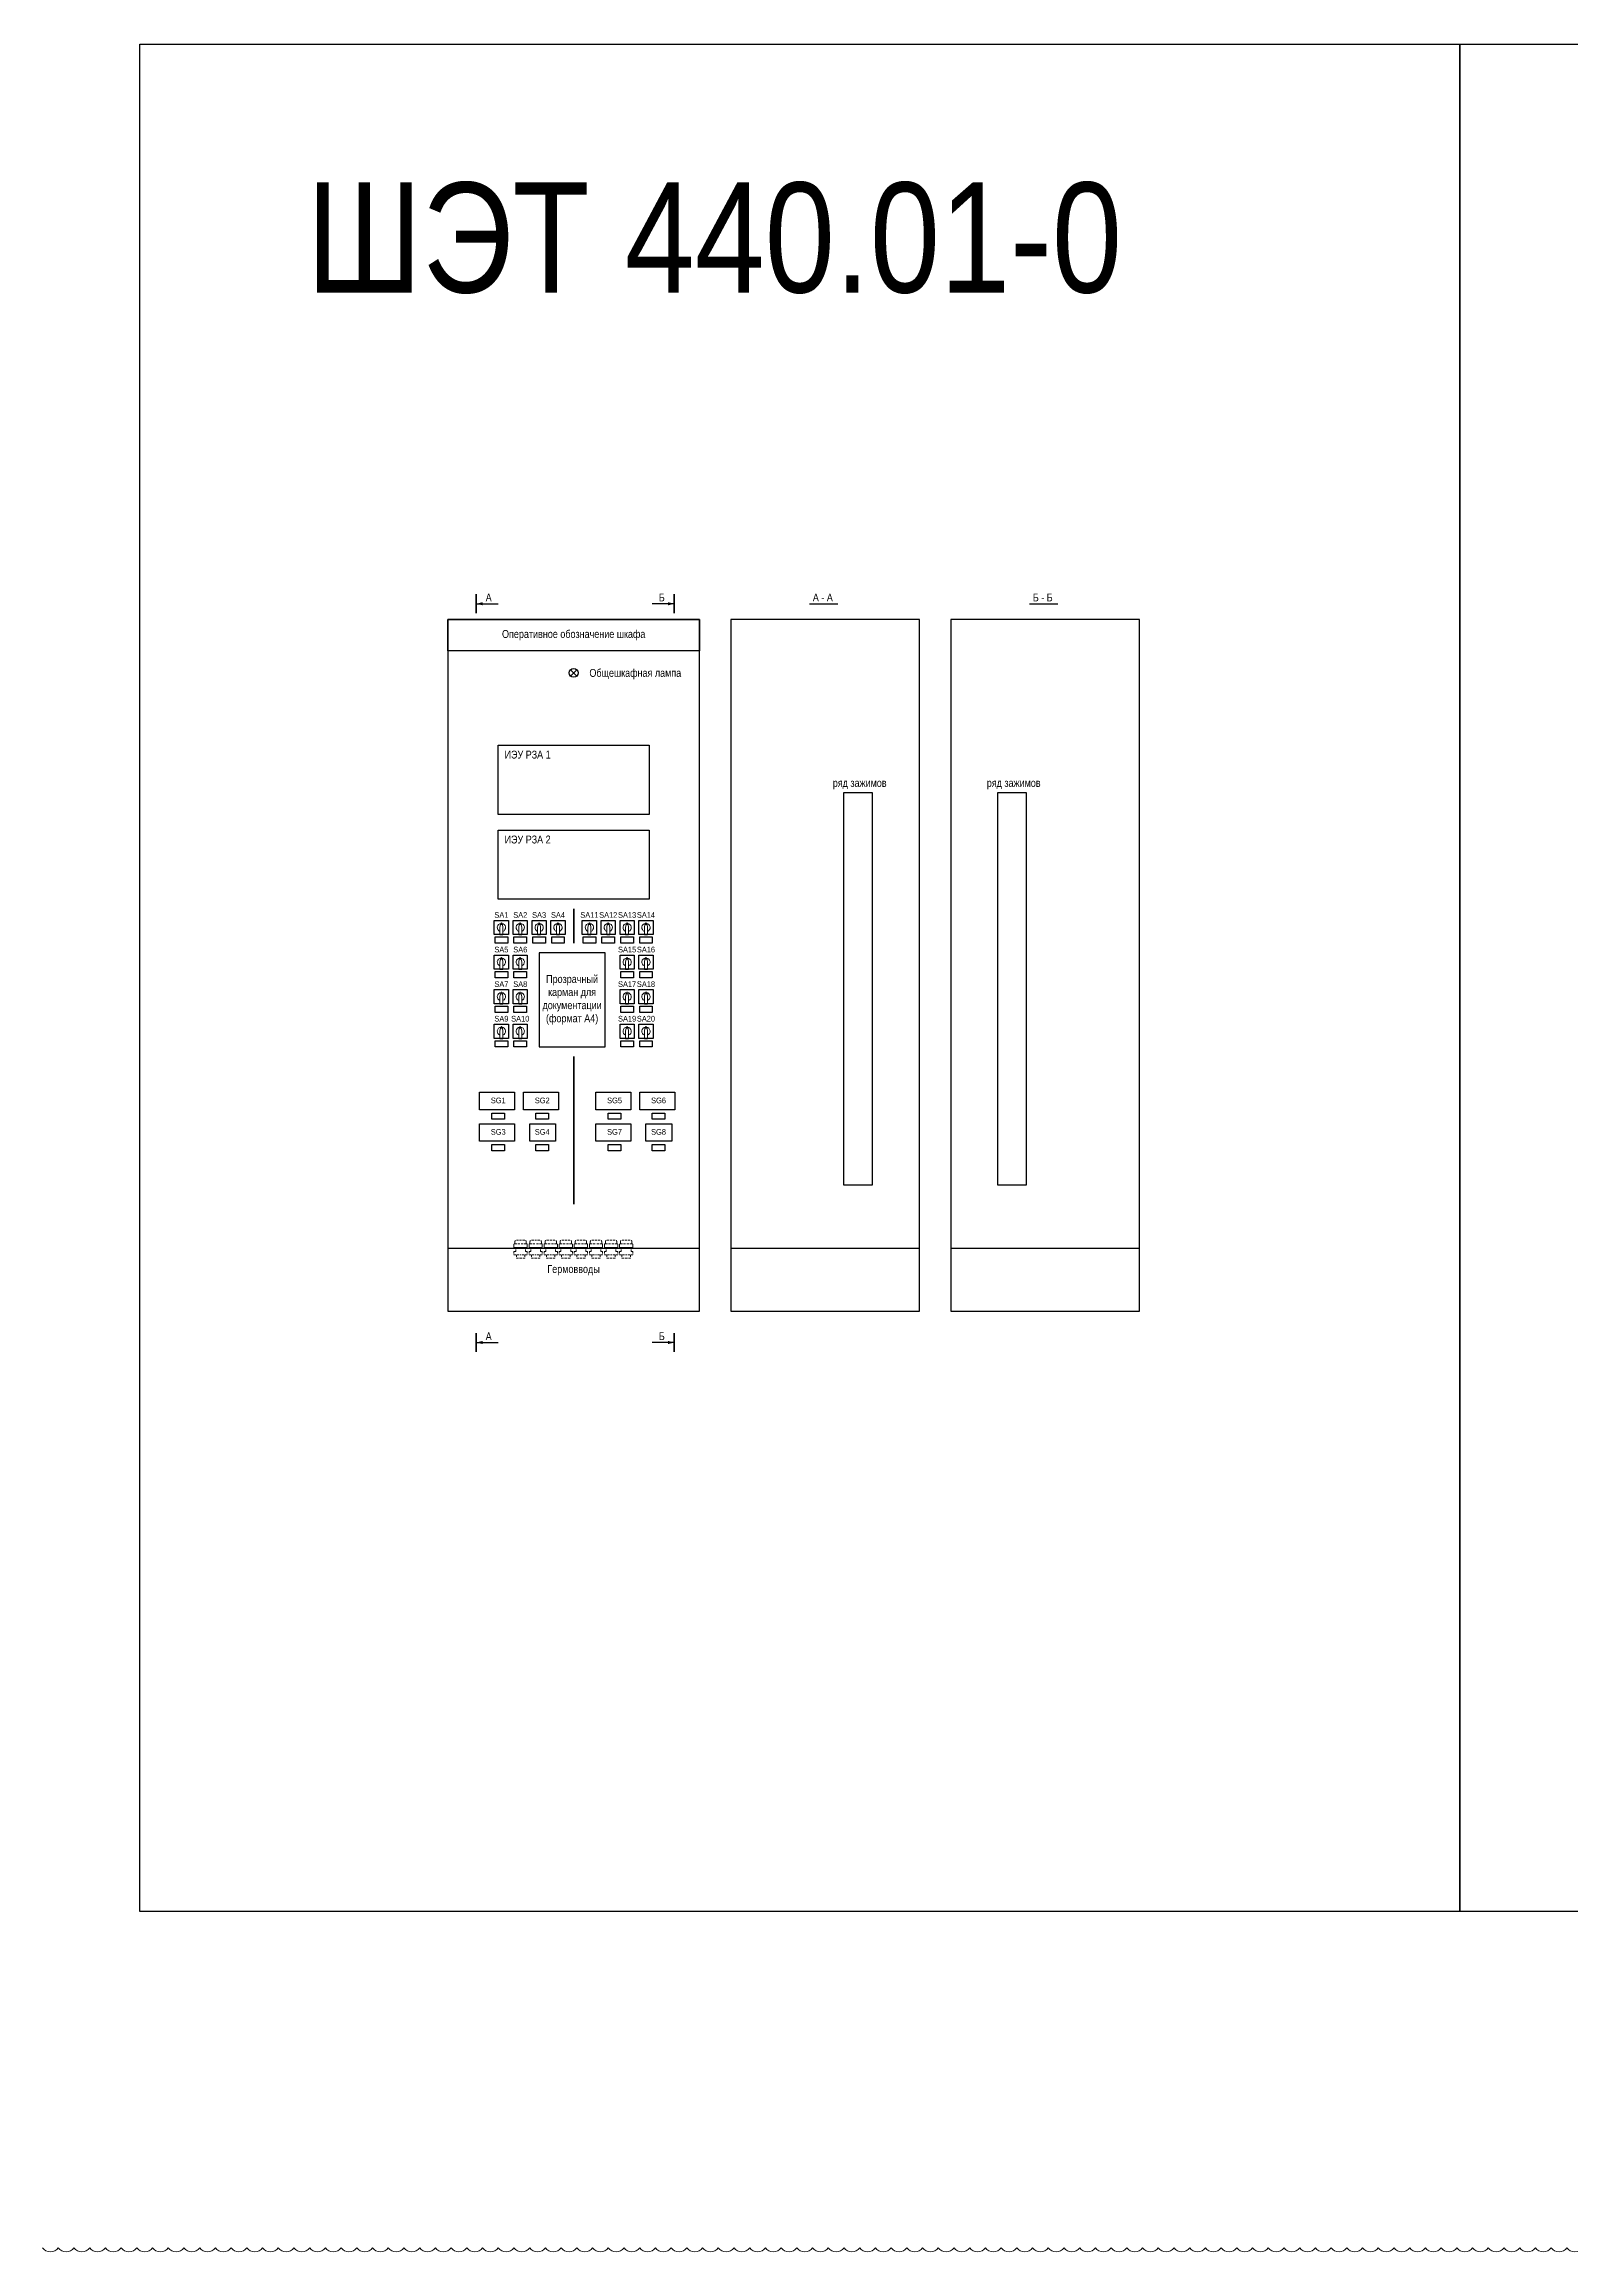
# Model space of a CAD drawing. Header units: millimetres. Extents: x 39198 to 51235, y 3901 to 12197.
# Drawn here: x 41505 to 41991, y 3901 to 4603 of the extents above; entities that cross this region are included whole.
import ezdxf
from ezdxf.enums import TextEntityAlignment as Align

# ---------------------------------------------------------------- set-up
doc = ezdxf.new("R2010")
doc.units = ezdxf.units.MM
for name, pattern in [('HIDDEN', [9.525, 6.35, -3.175]), ('Standard', [0]), ('штриховая2', [9.525, 6.35, -3.175])]:
    doc.linetypes.add(name, pattern=pattern)
doc.layers.add('Free_graphics', color=56, linetype='Continuous')
doc.layers.add('Непечатный', color=253, linetype='Continuous', lineweight=0, plot=False)
doc.layers.add('Основная', color=7, linetype='Continuous', lineweight=30)
doc.layers.add('Толстая', color=7, linetype='Continuous', lineweight=53)
doc.styles.add('Narrow', font='ARIALN.TTF')

# ---------------------------------------------------------------- blocks, each defined once
blk = doc.blocks.new('Переключатель')
at = {"ltscale": 0.35}
blk.add_line((-0.46875, -2.25), (0.46875, -2.25), dxfattribs=at)
blk.add_lwpolyline([(-2.25, 2.25), (2.25, 2.25), (2.25, -2.25), (-2.25, -2.25)], close=True, dxfattribs=at)
at = {"layer": 'Free_graphics', "color": 0, "linetype": 'Standard', "lineweight": 9}
for p, q in [((-0.46875, 0), (-0.328125, 0.9375)), ((-0.46875, -2.25), (-0.46875, 0)), ((-0.328125, 0.9375), (0, 1.5)), ((-0.328125, 0.9375), (0.328125, 0.9375)), ((0.328125, 0.9375), (0, 1.5)), ((0.46875, 0), (0.328125, 0.9375)), ((0.46875, -2.25), (0.46875, 0))]:
    blk.add_line(p, q, dxfattribs=at)
for radius, start, end in [(1.317188, 95, 249), (1.314375, 291, 85)]:
    blk.add_arc((0, 0), radius, start, end, dxfattribs=at)

msp = doc.modelspace()

# ---------------------------------------------------------------- linework, layer by layer
at = {"linetype": 'штриховая2', "lineweight": 13, "ltscale": 0.1}
for p, q in [((41653.99, 4221.25), (41653.99, 4220)), ((41653.99, 4220), (41653.99, 4221.25)), ((41654.28, 4221.92), (41654.28, 4221.44)), ((41654.28, 4221.44), (41656.1, 4221.44)), ((41654.85, 4222.59), (41656.1, 4222.59)), ((41657.35, 4222.59), (41656.1, 4222.59)), ((41657.92, 4221.44), (41656.1, 4221.44)), ((41657.92, 4221.92), (41657.92, 4221.44)), ((41658.21, 4221.25), (41658.21, 4220)), ((41658.21, 4220), (41658.21, 4221.25)), ((41659.08, 4221.92), (41659.08, 4221.44)), ((41659.08, 4221.44), (41660.9, 4221.44)), ((41659.65, 4222.59), (41660.9, 4222.59)), ((41662.15, 4222.59), (41660.9, 4222.59)), ((41662.72, 4221.44), (41660.9, 4221.44)), ((41662.72, 4221.92), (41662.72, 4221.44)), ((41663.01, 4221.25), (41663.01, 4220)), ((41663.01, 4220), (41663.01, 4221.25)), ((41663.59, 4221.25), (41663.59, 4220)), ((41663.59, 4220), (41663.59, 4221.25)), ((41663.88, 4221.92), (41663.88, 4221.44)), ((41663.88, 4221.44), (41665.7, 4221.44)), ((41664.45, 4222.59), (41665.7, 4222.59)), ((41666.95, 4222.59), (41665.7, 4222.59)), ((41667.52, 4221.44), (41665.7, 4221.44)), ((41667.52, 4221.92), (41667.52, 4221.44)), ((41667.81, 4221.25), (41667.81, 4220)), ((41667.81, 4220), (41667.81, 4221.25)), ((41668.39, 4221.25), (41668.39, 4220)), ((41668.39, 4220), (41668.39, 4221.25)), ((41668.68, 4221.92), (41668.68, 4221.44)), ((41668.68, 4221.44), (41670.5, 4221.44)), ((41669.25, 4222.59), (41670.5, 4222.59)), ((41671.75, 4222.59), (41670.5, 4222.59)), ((41672.32, 4221.44), (41670.5, 4221.44)), ((41672.32, 4221.92), (41672.32, 4221.44)), ((41672.61, 4221.25), (41672.61, 4220)), ((41672.61, 4220), (41672.61, 4221.25)), ((41673.19, 4221.25), (41673.19, 4220)), ((41673.19, 4220), (41673.19, 4221.25)), ((41673.19, 4221.25), (41673.19, 4220)), ((41673.19, 4220), (41673.19, 4221.25)), ((41673.48, 4221.92), (41673.48, 4221.44)), ((41673.48, 4221.44), (41675.3, 4221.44)), ((41674.05, 4222.59), (41675.3, 4222.59)), ((41676.55, 4222.59), (41675.3, 4222.59)), ((41677.12, 4221.44), (41675.3, 4221.44)), ((41677.12, 4221.92), (41677.12, 4221.44)), ((41677.41, 4221.25), (41677.41, 4220)), ((41677.41, 4220), (41677.41, 4221.25)), ((41677.99, 4221.25), (41677.99, 4220)), ((41677.99, 4220), (41677.99, 4221.25)), ((41678.28, 4221.92), (41678.28, 4221.44)), ((41678.28, 4221.44), (41680.1, 4221.44)), ((41678.85, 4222.59), (41680.1, 4222.59)), ((41681.35, 4222.59), (41680.1, 4222.59)), ((41681.92, 4221.44), (41680.1, 4221.44)), ((41681.92, 4221.92), (41681.92, 4221.44)), ((41682.21, 4221.25), (41682.21, 4220)), ((41682.21, 4220), (41682.21, 4221.25)), ((41682.79, 4221.25), (41682.79, 4220)), ((41682.79, 4220), (41682.79, 4221.25)), ((41683.08, 4221.92), (41683.08, 4221.44)), ((41683.08, 4221.44), (41684.9, 4221.44)), ((41683.65, 4222.59), (41684.9, 4222.59)), ((41686.15, 4222.59), (41684.9, 4222.59)), ((41686.72, 4221.44), (41684.9, 4221.44)), ((41686.72, 4221.92), (41686.72, 4221.44)), ((41687.01, 4221.25), (41687.01, 4220)), ((41687.01, 4220), (41687.01, 4221.25)), ((41687.59, 4221.25), (41687.59, 4220)), ((41687.59, 4220), (41687.59, 4221.25)), ((41687.88, 4221.92), (41687.88, 4221.44)), ((41687.88, 4221.44), (41689.7, 4221.44)), ((41688.45, 4222.59), (41689.7, 4222.59)), ((41690.95, 4222.59), (41689.7, 4222.59)), ((41691.52, 4221.44), (41689.7, 4221.44)), ((41691.52, 4221.92), (41691.52, 4221.44)), ((41691.81, 4221.25), (41691.81, 4220)), ((41691.81, 4220), (41691.81, 4221.25)), ((41653.99, 4218.94), (41653.99, 4217.89)), ((41653.99, 4218.94), (41654.56, 4218.94)), ((41653.99, 4217.89), (41656.1, 4217.89)), ((41654.56, 4218.94), (41654.56, 4220)), ((41654.76, 4217.89), (41654.76, 4216.83)), ((41654.76, 4216.83), (41656.1, 4216.83)), ((41658.21, 4217.89), (41656.1, 4217.89)), ((41657.44, 4216.83), (41656.1, 4216.83)), ((41657.44, 4217.89), (41657.44, 4216.83)), ((41657.64, 4218.94), (41657.64, 4220)), ((41658.21, 4218.94), (41657.64, 4218.94)), ((41658.21, 4218.94), (41658.21, 4217.89)), ((41658.79, 4218.94), (41658.79, 4217.89)), ((41658.79, 4218.94), (41659.36, 4218.94)), ((41658.79, 4217.89), (41660.9, 4217.89)), ((41659.36, 4218.94), (41659.36, 4220)), ((41659.56, 4217.89), (41659.56, 4216.83)), ((41659.56, 4216.83), (41660.9, 4216.83)), ((41663.01, 4217.89), (41660.9, 4217.89)), ((41662.24, 4216.83), (41660.9, 4216.83)), ((41662.24, 4217.89), (41662.24, 4216.83)), ((41662.44, 4218.94), (41662.44, 4220)), ((41663.01, 4218.94), (41662.44, 4218.94)), ((41663.01, 4218.94), (41663.01, 4217.89)), ((41663.59, 4218.94), (41663.59, 4217.89)), ((41663.59, 4218.94), (41664.16, 4218.94)), ((41663.59, 4217.89), (41665.7, 4217.89)), ((41664.16, 4218.94), (41664.16, 4220)), ((41664.36, 4217.89), (41664.36, 4216.83)), ((41664.36, 4216.83), (41665.7, 4216.83)), ((41667.81, 4217.89), (41665.7, 4217.89)), ((41667.04, 4216.83), (41665.7, 4216.83)), ((41667.04, 4217.89), (41667.04, 4216.83)), ((41667.24, 4218.94), (41667.24, 4220)), ((41667.81, 4218.94), (41667.24, 4218.94)), ((41667.81, 4218.94), (41667.81, 4217.89)), ((41668.39, 4218.94), (41668.39, 4217.89)), ((41668.39, 4218.94), (41668.96, 4218.94)), ((41668.39, 4217.89), (41670.5, 4217.89)), ((41668.96, 4218.94), (41668.96, 4220)), ((41669.16, 4217.89), (41669.16, 4216.83)), ((41669.16, 4216.83), (41670.5, 4216.83)), ((41672.61, 4217.89), (41670.5, 4217.89)), ((41671.84, 4216.83), (41670.5, 4216.83)), ((41671.84, 4217.89), (41671.84, 4216.83)), ((41672.04, 4218.94), (41672.04, 4220)), ((41672.61, 4218.94), (41672.04, 4218.94)), ((41672.61, 4218.94), (41672.61, 4217.89)), ((41673.19, 4218.94), (41673.19, 4217.89)), ((41673.19, 4218.94), (41673.76, 4218.94)), ((41673.19, 4218.94), (41673.19, 4217.89)), ((41673.19, 4217.89), (41675.3, 4217.89)), ((41673.76, 4218.94), (41673.76, 4220)), ((41673.96, 4217.89), (41673.96, 4216.83)), ((41673.96, 4216.83), (41675.3, 4216.83)), ((41677.41, 4217.89), (41675.3, 4217.89)), ((41676.64, 4216.83), (41675.3, 4216.83)), ((41676.64, 4217.89), (41676.64, 4216.83)), ((41676.84, 4218.94), (41676.84, 4220)), ((41677.41, 4218.94), (41676.84, 4218.94)), ((41677.41, 4218.94), (41677.41, 4217.89)), ((41677.99, 4218.94), (41677.99, 4217.89)), ((41677.99, 4218.94), (41678.56, 4218.94)), ((41677.99, 4217.89), (41680.1, 4217.89)), ((41678.56, 4218.94), (41678.56, 4220)), ((41678.76, 4217.89), (41678.76, 4216.83)), ((41678.76, 4216.83), (41680.1, 4216.83)), ((41682.21, 4217.89), (41680.1, 4217.89)), ((41681.44, 4216.83), (41680.1, 4216.83)), ((41681.44, 4217.89), (41681.44, 4216.83)), ((41681.64, 4218.94), (41681.64, 4220)), ((41682.21, 4218.94), (41681.64, 4218.94)), ((41682.21, 4218.94), (41682.21, 4217.89)), ((41682.79, 4218.94), (41682.79, 4217.89)), ((41682.79, 4218.94), (41683.36, 4218.94)), ((41682.79, 4217.89), (41684.9, 4217.89)), ((41683.36, 4218.94), (41683.36, 4220)), ((41683.56, 4217.89), (41683.56, 4216.83)), ((41683.56, 4216.83), (41684.9, 4216.83)), ((41687.01, 4217.89), (41684.9, 4217.89)), ((41686.24, 4216.83), (41684.9, 4216.83)), ((41686.24, 4217.89), (41686.24, 4216.83)), ((41686.44, 4218.94), (41686.44, 4220)), ((41687.01, 4218.94), (41686.44, 4218.94)), ((41687.01, 4218.94), (41687.01, 4217.89)), ((41687.59, 4218.94), (41687.59, 4217.89)), ((41687.59, 4218.94), (41688.16, 4218.94)), ((41687.59, 4217.89), (41689.7, 4217.89)), ((41688.16, 4218.94), (41688.16, 4220)), ((41688.36, 4217.89), (41688.36, 4216.83)), ((41688.36, 4216.83), (41689.7, 4216.83)), ((41691.81, 4217.89), (41689.7, 4217.89)), ((41691.04, 4216.83), (41689.7, 4216.83)), ((41691.04, 4217.89), (41691.04, 4216.83)), ((41691.24, 4218.94), (41691.24, 4220)), ((41691.81, 4218.94), (41691.24, 4218.94)), ((41691.81, 4218.94), (41691.81, 4217.89))]:
    msp.add_line(p, q, dxfattribs=at)
for points in [[(41955, 4603), (41955, 4009), (41535, 4009), (41535, 4603)], [(42375, 4603), (42375, 4009), (41955, 4009), (41955, 4603)]]:
    msp.add_lwpolyline(points, close=True)
for points in [[(41653.99, 4221.25), (41654.02, 4221.3), (41654.09, 4221.36), (41654.14, 4221.4), (41654.19, 4221.42), (41654.25, 4221.43), (41654.28, 4221.44)], [(41654.28, 4221.92), (41654.29, 4222.1), (41654.32, 4222.23), (41654.38, 4222.36), (41654.47, 4222.47), (41654.58, 4222.54), (41654.72, 4222.59), (41654.95, 4222.59)], [(41657.92, 4221.92), (41657.91, 4222.1), (41657.88, 4222.23), (41657.82, 4222.36), (41657.74, 4222.47), (41657.63, 4222.54), (41657.48, 4222.59), (41657.25, 4222.59)], [(41658.21, 4221.25), (41658.18, 4221.3), (41658.11, 4221.36), (41658.06, 4221.4), (41658.01, 4221.42), (41657.95, 4221.43), (41657.92, 4221.44)], [(41658.79, 4221.25), (41658.82, 4221.3), (41658.89, 4221.36), (41658.94, 4221.4), (41658.99, 4221.42), (41659.05, 4221.43), (41659.08, 4221.44)], [(41659.08, 4221.92), (41659.09, 4222.1), (41659.12, 4222.23), (41659.18, 4222.36), (41659.27, 4222.47), (41659.38, 4222.54), (41659.52, 4222.59), (41659.75, 4222.59)], [(41662.72, 4221.92), (41662.71, 4222.1), (41662.68, 4222.23), (41662.62, 4222.36), (41662.54, 4222.47), (41662.43, 4222.54), (41662.28, 4222.59), (41662.05, 4222.59)], [(41663.01, 4221.25), (41662.98, 4221.3), (41662.91, 4221.36), (41662.86, 4221.4), (41662.81, 4221.42), (41662.75, 4221.43), (41662.72, 4221.44)], [(41663.59, 4221.25), (41663.62, 4221.3), (41663.69, 4221.36), (41663.74, 4221.4), (41663.79, 4221.42), (41663.85, 4221.43), (41663.88, 4221.44)], [(41663.88, 4221.92), (41663.89, 4222.1), (41663.92, 4222.23), (41663.98, 4222.36), (41664.07, 4222.47), (41664.18, 4222.54), (41664.32, 4222.59), (41664.55, 4222.59)], [(41667.52, 4221.92), (41667.51, 4222.1), (41667.48, 4222.23), (41667.42, 4222.36), (41667.34, 4222.47), (41667.23, 4222.54), (41667.08, 4222.59), (41666.85, 4222.59)], [(41667.81, 4221.25), (41667.78, 4221.3), (41667.71, 4221.36), (41667.66, 4221.4), (41667.61, 4221.42), (41667.55, 4221.43), (41667.52, 4221.44)], [(41668.39, 4221.25), (41668.42, 4221.3), (41668.49, 4221.36), (41668.54, 4221.4), (41668.59, 4221.42), (41668.65, 4221.43), (41668.68, 4221.44)], [(41668.68, 4221.92), (41668.69, 4222.1), (41668.72, 4222.23), (41668.78, 4222.36), (41668.87, 4222.47), (41668.98, 4222.54), (41669.12, 4222.59), (41669.35, 4222.59)], [(41672.32, 4221.92), (41672.31, 4222.1), (41672.28, 4222.23), (41672.22, 4222.36), (41672.14, 4222.47), (41672.03, 4222.54), (41671.88, 4222.59), (41671.65, 4222.59)], [(41672.61, 4221.25), (41672.58, 4221.3), (41672.51, 4221.36), (41672.46, 4221.4), (41672.41, 4221.42), (41672.35, 4221.43), (41672.32, 4221.44)], [(41673.19, 4221.25), (41673.22, 4221.3), (41673.29, 4221.36), (41673.34, 4221.4), (41673.39, 4221.42), (41673.45, 4221.43), (41673.48, 4221.44)], [(41673.48, 4221.92), (41673.49, 4222.1), (41673.52, 4222.23), (41673.58, 4222.36), (41673.67, 4222.47), (41673.78, 4222.54), (41673.92, 4222.59), (41674.15, 4222.59)], [(41677.12, 4221.92), (41677.11, 4222.1), (41677.08, 4222.23), (41677.02, 4222.36), (41676.94, 4222.47), (41676.83, 4222.54), (41676.68, 4222.59), (41676.45, 4222.59)], [(41677.41, 4221.25), (41677.38, 4221.3), (41677.31, 4221.36), (41677.26, 4221.4), (41677.21, 4221.42), (41677.15, 4221.43), (41677.12, 4221.44)], [(41677.99, 4221.25), (41678.02, 4221.3), (41678.09, 4221.36), (41678.14, 4221.4), (41678.19, 4221.42), (41678.25, 4221.43), (41678.28, 4221.44)], [(41678.28, 4221.92), (41678.29, 4222.1), (41678.32, 4222.23), (41678.38, 4222.36), (41678.47, 4222.47), (41678.58, 4222.54), (41678.72, 4222.59), (41678.95, 4222.59)], [(41681.92, 4221.92), (41681.91, 4222.1), (41681.88, 4222.23), (41681.82, 4222.36), (41681.74, 4222.47), (41681.63, 4222.54), (41681.48, 4222.59), (41681.25, 4222.59)], [(41682.21, 4221.25), (41682.18, 4221.3), (41682.11, 4221.36), (41682.06, 4221.4), (41682.01, 4221.42), (41681.95, 4221.43), (41681.92, 4221.44)], [(41682.79, 4221.25), (41682.82, 4221.3), (41682.89, 4221.36), (41682.94, 4221.4), (41682.99, 4221.42), (41683.05, 4221.43), (41683.08, 4221.44)], [(41683.08, 4221.92), (41683.09, 4222.1), (41683.12, 4222.23), (41683.18, 4222.36), (41683.27, 4222.47), (41683.38, 4222.54), (41683.52, 4222.59), (41683.75, 4222.59)], [(41686.72, 4221.92), (41686.71, 4222.1), (41686.68, 4222.23), (41686.62, 4222.36), (41686.54, 4222.47), (41686.43, 4222.54), (41686.28, 4222.59), (41686.05, 4222.59)], [(41687.01, 4221.25), (41686.98, 4221.3), (41686.91, 4221.36), (41686.86, 4221.4), (41686.81, 4221.42), (41686.75, 4221.43), (41686.72, 4221.44)], [(41687.59, 4221.25), (41687.62, 4221.3), (41687.69, 4221.36), (41687.74, 4221.4), (41687.79, 4221.42), (41687.85, 4221.43), (41687.88, 4221.44)], [(41687.88, 4221.92), (41687.89, 4222.1), (41687.92, 4222.23), (41687.98, 4222.36), (41688.07, 4222.47), (41688.18, 4222.54), (41688.32, 4222.59), (41688.55, 4222.59)], [(41691.52, 4221.92), (41691.51, 4222.1), (41691.48, 4222.23), (41691.42, 4222.36), (41691.34, 4222.47), (41691.23, 4222.54), (41691.08, 4222.59), (41690.85, 4222.59)], [(41691.81, 4221.25), (41691.78, 4221.3), (41691.71, 4221.36), (41691.66, 4221.4), (41691.61, 4221.42), (41691.55, 4221.43), (41691.52, 4221.44)]]:
    msp.add_spline(points, degree=3, dxfattribs=at)
at = {"layer": 'Непечатный', "color": 1}
msp.add_lwpolyline([(41504.01, 3902.05, 0.520567), (41509.01, 3902.05, 0.520567), (41514.01, 3902.05, 0.520567), (41519.01, 3902.05, 0.520567), (41524.01, 3902.05, 0.520567), (41529.01, 3902.05, 0.520567), (41534.01, 3902.05, 0.520567), (41539.01, 3902.05, 0.520567), (41544.01, 3902.05, 0.520567), (41549.01, 3902.05, 0.520567), (41554.01, 3902.05, 0.520567), (41559.01, 3902.05, 0.520567), (41564.01, 3902.05, 0.520567), (41569.01, 3902.05, 0.520567), (41574.01, 3902.05, 0.520567), (41579.01, 3902.05, 0.520567), (41584.01, 3902.05, 0.520567), (41589.01, 3902.05, 0.520567), (41594.01, 3902.05, 0.520567), (41599.01, 3902.05, 0.520567), (41604.01, 3902.05, 0.520567), (41609.01, 3902.05, 0.520567), (41614.01, 3902.05, 0.520567), (41619.01, 3902.05, 0.520567), (41624.01, 3902.05, 0.520567), (41629.01, 3902.05, 0.520567), (41634.01, 3902.05, 0.520567), (41639.01, 3902.05, 0.520567), (41644.01, 3902.05, 0.520567), (41649.01, 3902.05, 0.520567), (41654.01, 3902.05, 0.520567), (41659.01, 3902.05, 0.520567), (41664.01, 3902.05, 0.520567), (41669.01, 3902.05, 0.520567), (41674.01, 3902.05, 0.520567), (41679.01, 3902.05, 0.520567), (41684.01, 3902.05, 0.520567), (41689.01, 3902.05, 0.520567), (41694.01, 3902.05, 0.520567), (41699.01, 3902.05, 0.520567), (41704.01, 3902.05, 0.520567), (41709.01, 3902.05, 0.520567), (41714.01, 3902.05, 0.520567), (41719.01, 3902.05, 0.520567), (41724.01, 3902.05, 0.520567), (41729.01, 3902.05, 0.520567), (41734.01, 3902.05, 0.520567), (41739.01, 3902.05, 0.520567), (41744.01, 3902.05, 0.520567), (41749.01, 3902.05, 0.520567), (41754.01, 3902.05, 0.520567), (41759.01, 3902.05, 0.520567), (41764.01, 3902.05, 0.520567), (41769.01, 3902.05, 0.520567), (41774.01, 3902.05, 0.520567), (41779.01, 3902.05, 0.520567), (41784.01, 3902.05, 0.520567), (41789.01, 3902.05, 0.520567), (41794.01, 3902.05, 0.520567), (41799.01, 3902.05, 0.520567), (41804.01, 3902.05, 0.520567), (41809.01, 3902.05, 0.520567), (41814.01, 3902.05, 0.520567), (41819.01, 3902.05, 0.520567), (41824.01, 3902.05, 0.520567), (41829.01, 3902.05, 0.520567), (41834.01, 3902.05, 0.520567), (41839.01, 3902.05, 0.520567), (41844.01, 3902.05, 0.520567), (41849.01, 3902.05, 0.520567), (41854.01, 3902.05, 0.520567), (41859.01, 3902.05, 0.520567), (41864.01, 3902.05, 0.520567), (41869.01, 3902.05, 0.520567), (41874.01, 3902.05, 0.520567), (41879.01, 3902.05, 0.520567), (41884.01, 3902.05, 0.520567), (41889.01, 3902.05, 0.520567), (41894.01, 3902.05, 0.520567), (41899.01, 3902.05, 0.520567), (41904.01, 3902.05, 0.520567), (41909.01, 3902.05, 0.520567), (41914.01, 3902.05, 0.520567), (41919.01, 3902.05, 0.520567), (41924.01, 3902.05, 0.520567), (41929.01, 3902.05, 0.520567), (41934.01, 3902.05, 0.520567), (41939.01, 3902.05, 0.520567), (41944.01, 3902.05, 0.520567), (41949.01, 3902.05, 0.520567), (41954.01, 3902.05, 0.520567), (41959.01, 3902.05, 0.520567), (41964.01, 3902.05, 0.520567), (41969.01, 3902.05, 0.520567), (41974.01, 3902.05, 0.520567), (41979.01, 3902.05, 0.520567), (41984.01, 3902.05, 0.520567), (41989.01, 3902.05, 0.520567), (41994.01, 3902.05, 0.520567)], format="xyb", dxfattribs=at)
at = {"layer": 'Основная', "linetype": 'штриховая2', "lineweight": 13, "ltscale": 1000}
for p, q in [((41658.79, 4221.25), (41658.79, 4220)), ((41658.79, 4220), (41658.79, 4221.25)), ((41653.99, 4220.19), (41656.1, 4220.19)), ((41653.99, 4220), (41656.1, 4220)), ((41654.56, 4220), (41653.99, 4220)), ((41658.21, 4220.19), (41656.1, 4220.19)), ((41658.21, 4220), (41656.1, 4220)), ((41657.64, 4220), (41658.21, 4220)), ((41658.79, 4220.19), (41660.9, 4220.19)), ((41658.79, 4220), (41660.9, 4220)), ((41659.36, 4220), (41658.79, 4220)), ((41663.01, 4220.19), (41660.9, 4220.19)), ((41663.01, 4220), (41660.9, 4220)), ((41662.44, 4220), (41663.01, 4220)), ((41663.59, 4220.19), (41665.7, 4220.19)), ((41663.59, 4220), (41665.7, 4220)), ((41664.16, 4220), (41663.59, 4220)), ((41667.81, 4220.19), (41665.7, 4220.19)), ((41667.81, 4220), (41665.7, 4220)), ((41667.24, 4220), (41667.81, 4220)), ((41668.39, 4220.19), (41670.5, 4220.19)), ((41668.39, 4220), (41670.5, 4220)), ((41668.96, 4220), (41668.39, 4220)), ((41672.61, 4220.19), (41670.5, 4220.19)), ((41672.61, 4220), (41670.5, 4220)), ((41672.04, 4220), (41672.61, 4220)), ((41673.19, 4220.19), (41675.3, 4220.19)), ((41673.19, 4220), (41675.3, 4220)), ((41673.76, 4220), (41673.19, 4220)), ((41677.41, 4220.19), (41675.3, 4220.19)), ((41677.41, 4220), (41675.3, 4220)), ((41676.84, 4220), (41677.41, 4220)), ((41677.99, 4220.19), (41680.1, 4220.19)), ((41677.99, 4220), (41680.1, 4220)), ((41678.56, 4220), (41677.99, 4220)), ((41682.21, 4220.19), (41680.1, 4220.19)), ((41682.21, 4220), (41680.1, 4220)), ((41681.64, 4220), (41682.21, 4220)), ((41682.79, 4220.19), (41684.9, 4220.19)), ((41682.79, 4220), (41684.9, 4220)), ((41683.36, 4220), (41682.79, 4220)), ((41687.01, 4220.19), (41684.9, 4220.19)), ((41687.01, 4220), (41684.9, 4220)), ((41686.44, 4220), (41687.01, 4220)), ((41687.59, 4220.19), (41689.7, 4220.19)), ((41687.59, 4220), (41689.7, 4220)), ((41688.16, 4220), (41687.59, 4220)), ((41691.81, 4220.19), (41689.7, 4220.19)), ((41691.81, 4220), (41689.7, 4220)), ((41691.24, 4220), (41691.81, 4220))]:
    msp.add_line(p, q, dxfattribs=at)
at = {"layer": 'Основная', "ltscale": 100}
msp.add_line((41633, 4220), (41713, 4220), dxfattribs=at)
for points in [[(41642, 4425, 0, 1, 0), (41644, 4425, 0, 0, 0)], [(41705, 4425, 0, 1, 0), (41703, 4425, 0, 0, 0)], [(41642, 4190, 0, 1, 0), (41644, 4190, 0, 0, 0)], [(41705, 4190, 0, 1, 0), (41703, 4190, 0, 0, 0)]]:
    msp.add_lwpolyline(points, format="xyseb", dxfattribs=at)
for points in [[(41642, 4425), (41649, 4425)], [(41705, 4425), (41698, 4425)], [(41748, 4425), (41757, 4425)], [(41818, 4425), (41827, 4425)], [(41672, 4404), (41674, 4402)], [(41672, 4402), (41674, 4404)], [(41723, 4220), (41783, 4220)], [(41793, 4220), (41853, 4220)], [(41642, 4190), (41649, 4190)], [(41705, 4190), (41698, 4190)]]:
    msp.add_lwpolyline(points, dxfattribs=at)
at = {"layer": 'Основная'}
for points in [[(41633, 4200), (41713, 4200), (41713, 4420), (41633, 4420)], [(41783, 4420), (41723, 4420), (41723, 4200), (41783, 4200)], [(41853, 4420), (41793, 4420), (41793, 4200), (41853, 4200)], [(41649, 4380), (41697, 4380), (41697, 4358), (41649, 4358)], [(41759, 4365), (41768, 4365), (41768, 4240), (41759, 4240)], [(41808, 4365), (41817, 4365), (41817, 4240), (41808, 4240)], [(41649, 4353), (41697, 4353), (41697, 4331), (41649, 4331)], [(41648, 4319), (41652, 4319), (41652, 4317), (41648, 4317)], [(41654, 4319), (41658, 4319), (41658, 4317), (41654, 4317)], [(41660, 4319), (41664, 4319), (41664, 4317), (41660, 4317)], [(41666, 4319), (41670, 4319), (41670, 4317), (41666, 4317)], [(41676, 4319), (41680, 4319), (41680, 4317), (41676, 4317)], [(41682, 4319), (41686, 4319), (41686, 4317), (41682, 4317)], [(41688, 4319), (41692, 4319), (41692, 4317), (41688, 4317)], [(41694, 4319), (41698, 4319), (41698, 4317), (41694, 4317)], [(41662, 4284), (41683, 4284), (41683, 4314), (41662, 4314)], [(41648, 4308), (41652, 4308), (41652, 4306), (41648, 4306)], [(41654, 4308), (41658, 4308), (41658, 4306), (41654, 4306)], [(41688, 4308), (41692, 4308), (41692, 4306), (41688, 4306)], [(41694, 4308), (41698, 4308), (41698, 4306), (41694, 4306)], [(41648, 4297), (41652, 4297), (41652, 4295), (41648, 4295)], [(41654, 4297), (41658, 4297), (41658, 4295), (41654, 4295)], [(41688, 4297), (41692, 4297), (41692, 4295), (41688, 4295)], [(41694, 4297), (41698, 4297), (41698, 4295), (41694, 4295)], [(41648, 4286), (41652, 4286), (41652, 4284), (41648, 4284)], [(41654, 4286), (41658, 4286), (41658, 4284), (41654, 4284)], [(41688, 4286), (41692, 4286), (41692, 4284), (41688, 4284)], [(41694, 4286), (41698, 4286), (41698, 4284), (41694, 4284)], [(41647, 4263), (41651, 4263), (41651, 4261), (41647, 4261)], [(41661, 4263), (41665, 4263), (41665, 4261), (41661, 4261)], [(41684, 4263), (41688, 4263), (41688, 4261), (41684, 4261)], [(41698, 4263), (41702, 4263), (41702, 4261), (41698, 4261)], [(41647, 4253), (41651, 4253), (41651, 4251), (41647, 4251)], [(41661, 4253), (41665, 4253), (41665, 4251), (41661, 4251)], [(41684, 4253), (41688, 4253), (41688, 4251), (41684, 4251)], [(41698, 4253), (41702, 4253), (41702, 4251), (41698, 4251)]]:
    msp.add_lwpolyline(points, close=True, dxfattribs=at)
at = {"layer": 'Основная', "ltscale": 100}
msp.add_lwpolyline([(41633, 4420), (41713, 4420), (41713, 4410), (41633, 4410)], close=True, dxfattribs=at)
at = {"layer": 'Основная', "ltscale": 0.35}
for points in [[(41643, 4269.6), (41654.2, 4269.6), (41654.2, 4264), (41643, 4264)], [(41657, 4269.6), (41668.2, 4269.6), (41668.2, 4264), (41657, 4264)], [(41680, 4269.6), (41691.2, 4269.6), (41691.2, 4264), (41680, 4264)], [(41694, 4269.6), (41705.2, 4269.6), (41705.2, 4264), (41694, 4264)], [(41643, 4259.6), (41654.2, 4259.6), (41654.2, 4254), (41643, 4254)], [(41659, 4259.6), (41667.2, 4259.6), (41667.2, 4254), (41659, 4254)], [(41680, 4259.6), (41691.2, 4259.6), (41691.2, 4254), (41680, 4254)], [(41696, 4259.6), (41704.2, 4259.6), (41704.2, 4254), (41696, 4254)]]:
    msp.add_lwpolyline(points, close=True, dxfattribs=at)
msp.add_circle((41673, 4403), 1.41, dxfattribs=at)
at = {"layer": 'Толстая', "linetype": 'HIDDEN', "ltscale": 100}
msp.add_line((41673, 4281), (41673, 4234), dxfattribs=at)
at = {"layer": 'Толстая', "ltscale": 100}
for points in [[(41642, 4428), (41642, 4422)], [(41705, 4428), (41705, 4422)], [(41642, 4193), (41642, 4187)], [(41705, 4193), (41705, 4187)]]:
    msp.add_lwpolyline(points, dxfattribs=at)
at = {"layer": 'Толстая'}
msp.add_lwpolyline([(41673, 4328), (41673, 4317)], dxfattribs=at)

# ---------------------------------------------------------------- block references
at = {"layer": 'Основная', "ltscale": 0.35}
for p in [(41650, 4322), (41656, 4322), (41662, 4322), (41668, 4322), (41678, 4322), (41684, 4322), (41690, 4322), (41696, 4322), (41650, 4311), (41656, 4311), (41690, 4311), (41696, 4311), (41650, 4300), (41656, 4300), (41690, 4300), (41696, 4300), (41650, 4289), (41656, 4289), (41690, 4289), (41696, 4289)]:
    msp.add_blockref('Переключатель', p, dxfattribs=at)

# ---------------------------------------------------------------- texts
at = {"style": 'Narrow'}
msp.add_text('ШЭТ 440.01-0', height=35, dxfattribs=at).set_placement((41588, 4524))
at = {"layer": 'Основная', "style": 'Narrow'}
for s, p in [('А', (41645, 4427)), ('Б', (41700.09, 4427)), ('А - А', (41749.09, 4427)), ('Б - Б', (41819.09, 4427)), ('Общешкафная лампа', (41678, 4403)), ('ИЭУ РЗА', (41651, 4377)), ('ИЭУ РЗА 1', (41651, 4377)), ('ИЭУ РЗА 2', (41651, 4350)), ('А', (41645, 4192)), ('Б', (41700.09, 4192))]:
    msp.add_text(s, height=2.5, dxfattribs=at).set_placement(p, align=Align.MIDDLE_LEFT)
for s, height, p in [('ряд зажимов', 2.5, (41764, 4368)), ('ряд зажимов', 2.5, (41813, 4368)), ('SG1', 1.8, (41649, 4267)), ('SG2', 1.8, (41663, 4267)), ('SG5', 1.8, (41686, 4267)), ('SG6', 1.8, (41700, 4267)), ('SG3', 1.8, (41649, 4257)), ('SG4', 1.8, (41663, 4257)), ('SG7', 1.8, (41686, 4257)), ('SG8', 1.8, (41700, 4257))]:
    msp.add_text(s, height=height, dxfattribs=at).set_placement(p, align=Align.MIDDLE_CENTER)
at = {"layer": 'Основная', "color": 0, "style": 'Narrow'}
for s, p in [('SA1', (41650, 4326)), ('SA2', (41656, 4326)), ('SA3', (41662, 4326)), ('SA4', (41668, 4326)), ('SA11', (41678, 4326)), ('SA12', (41684, 4326)), ('SA13', (41690, 4326)), ('SA14', (41696, 4326)), ('SA5', (41650, 4315)), ('SA6', (41656, 4315)), ('SA15', (41690, 4315)), ('SA16', (41696, 4315)), ('SA7', (41650, 4304)), ('SA8', (41656, 4304)), ('SA17', (41690, 4304)), ('SA18', (41696, 4304)), ('SA9', (41650, 4293)), ('SA10', (41656, 4293)), ('SA19', (41690, 4293)), ('SA20', (41696, 4293))]:
    msp.add_text(s, height=1.8, dxfattribs=at).set_placement(p, align=Align.MIDDLE_CENTER)
at = {"layer": 'Основная', "char_height": 2.5, "attachment_point": 5, "style": 'Narrow'}
for s, insert, width in [('Оперативное обозначение шкафа', (41673, 4415), 80), ('Прозрачный карман для документации (формат А4)', (41672.5, 4299), 21), ('Гермовводы ', (41673, 4213), 58)]:
    msp.add_mtext(s, dxfattribs=dict(at, insert=insert, width=width))

doc.saveas('drawing.dxf')
